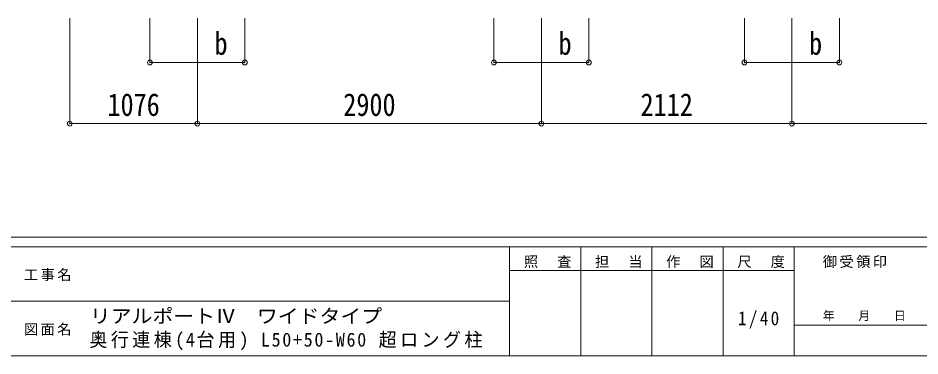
# Model space of a CAD drawing. Units: millimetres at full size, sheet at 1:40. Extents: x -11181 to 11305, y -7804 to 7716.
# Drawn here: x -480 to 7123, y -7804 to -4958 of the extents above; entities that cross this region are included whole.
import ezdxf
from ezdxf.enums import TextEntityAlignment as Align

# ---------------------------------------------------------------- set-up
doc = ezdxf.new("R2010")
doc.units = ezdxf.units.MM
doc.header["$LTSCALE"] = 40
doc.header["$PDMODE"] = 32
doc.header["$PDSIZE"] = 40
doc.layers.add('0-A_寸法', color=6, linetype='Continuous', lineweight=9)
doc.layers.add('F-0_240', color=7, linetype='Continuous', lineweight=9)
doc.styles.add('ＭＳ ゴシック', font='')
doc.styles.get('ＭＳ ゴシック').set_extended_font_data('MS Gothic')

msp = doc.modelspace()

# ---------------------------------------------------------------- linework, layer by layer
at = {"layer": '0-A_寸法'}
for p, q in [((-44.53, -5846.96), (-44.53, -4957.56)), ((631.46, -5331.97), (631.46, -4957.56)), ((1031.46, -5846.96), (1031.46, -4957.56)), ((1431.46, -5331.97), (1431.46, -4957.56)), ((3531.46, -5331.97), (3531.46, -4957.56)), ((3931.46, -5846.96), (3931.46, -4957.56)), ((6043.46, -5846.96), (6043.46, -4957.56)), ((6443.46, -5331.97), (6443.46, -4957.56)), ((631.46, -5331.97), (1431.46, -5331.97)), ((-44.53, -5846.96), (1031.46, -5846.96)), ((1031.46, -5846.96), (3931.46, -5846.96)), ((6043.46, -5846.96), (3931.46, -5846.96)), ((8943.46, -5846.96), (6043.46, -5846.96))]:
    msp.add_line(p, q, dxfattribs=at)
for points in [[(3531.46, -5331.97), (4331.46, -5331.97), (4331.46, -4957.56)], [(6443.46, -5331.97), (5643.46, -5331.97), (5643.46, -4957.56)]]:
    msp.add_lwpolyline(points, dxfattribs=at)
for p in [(631.46, -5331.97), (1431.46, -5331.97), (3531.46, -5331.97), (4331.46, -5331.97), (5643.46, -5331.97), (6443.46, -5331.97), (-44.53, -5846.96), (1031.46, -5846.96), (3931.46, -5846.96), (6043.46, -5846.96)]:
    msp.add_point(p, dxfattribs=at)
at = {"layer": 'F-0_240', "color": 5}
for p, q in [((-11180.61, -6803.54), (10739.39, -6803.54)), ((-11180.61, -6883.54), (7183.72, -6883.54)), ((3663.72, -6883.54), (3663.72, -7803.54)), ((4263.72, -6883.54), (4263.72, -7803.54)), ((4863.72, -6883.54), (4863.72, -7803.54)), ((5463.72, -6883.54), (5463.72, -7803.54)), ((6063.72, -6883.54), (6063.72, -7803.54)), ((3663.72, -7083.54), (6063.72, -7083.54)), ((-4536.28, -7343.54), (3663.72, -7343.54)), ((6063.72, -7543.54), (7183.72, -7543.54)), ((-11180.61, -7803.54), (10739.39, -7803.54))]:
    msp.add_line(p, q, dxfattribs=at)

# ---------------------------------------------------------------- texts
at = {"layer": '0-A_寸法', "color": 7, "style": 'ＭＳ ゴシック', "width": 0.85}
for s, p in [('b', (1176.46, -5323.97)), ('b', (4076.46, -5323.97)), ('b', (6188.46, -5323.97)), ('1076', (273.46, -5838.96)), ('2900', (2261.46, -5838.96)), ('2112', (4767.46, -5838.96))]:
    msp.add_text(s, height=190.6, dxfattribs=at).set_placement(p, align=Align.BOTTOM_LEFT)
at = {"layer": 'F-0_240', "style": 'ＭＳ ゴシック', "width": 1.1}
msp.add_text('リアルポートⅣ\u3000ワイドタイプ', height=117.3, dxfattribs=at).set_placement((124.97, -7561.39), align=Align.BOTTOM_LEFT)
at = {"layer": 'F-0_240', "style": 'ＭＳ ゴシック'}
msp.add_text('年\u3000\u3000月\u3000\u3000日', height=73.31, dxfattribs=at).set_placement((6303.72, -7523.54), align=Align.BOTTOM_LEFT)
at = {"layer": 'F-0_240', "attachment_point": 7, "style": 'ＭＳ ゴシック'}
for s, insert, char_height in [('\\T1.17;照\u3000査', (3783.72, -7063.54), 87.98), ('\\T1.17;担\u3000当', (4383.72, -7063.54), 87.98), ('\\T1.17;作\u3000図', (4983.72, -7063.54), 87.98), ('\\T1.17;尺\u3000度', (5583.72, -7063.54), 87.98), ('\\T1.17;御受領印', (6303.72, -7063.54), 87.98), ('\\T1.17;工事名', (-430.81, -7173.54), 87.98), ('\\T1.28;\\W0.9;1/40', (5588.72, -7573.54), 117.3), ('\\T1.17;図面名', (-430.81, -7633.54), 87.98), ('\\T1.19;\\W0.95;奥行連棟(4台用)\\~L50+50-W60\\~超ロング柱', (120.88, -7756.06), 117.3)]:
    msp.add_mtext(s, dxfattribs=dict(at, insert=insert, char_height=char_height))

doc.saveas('drawing.dxf')
